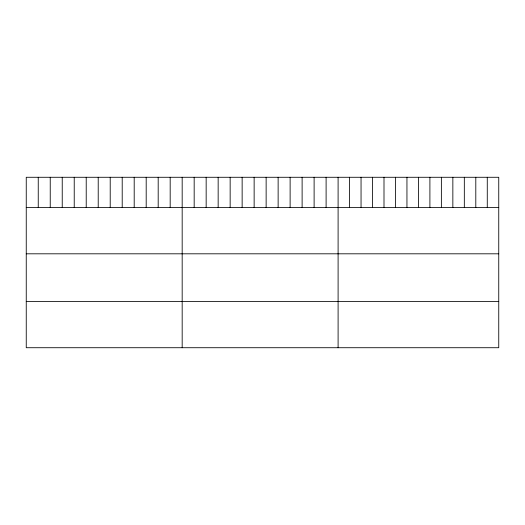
<?xml version="1.0" encoding="UTF-8"?>
<svg xmlns="http://www.w3.org/2000/svg" width="525" height="525" viewBox="0 0 525 525"><rect width="100%" height="100%" fill="white"/><g stroke="black" fill="none" stroke-linecap="round" stroke-linejoin="round"><path stroke-width="0.79" d="M498.75 207.559L498.75 347.721L26.25 347.721L26.25 177.279L498.75 177.279L498.75 207.559L26.25 207.559M26.25 253.811L498.75 253.811M26.25 301.468L498.75 301.468M487.272 177.279L487.272 207.559M475.801 177.279L475.801 207.559M464.323 177.279L464.323 207.559M452.852 177.279L452.852 207.559M441.374 177.279L441.374 207.559M429.903 177.279L429.903 207.559M418.425 177.279L418.425 207.559M406.947 177.279L406.947 207.559M395.476 177.279L395.476 207.559M383.998 177.279L383.998 207.559M372.527 177.279L372.527 207.559M361.049 177.279L361.049 207.559M349.578 177.279L349.578 207.559M338.1 177.279L338.1 347.721M326.104 177.279L326.104 207.559M314.114 177.279L314.114 207.559M302.118 177.279L302.118 207.559M290.122 177.279L290.122 207.559M278.132 177.279L278.132 207.559M266.136 177.279L266.136 207.559M254.139 177.279L254.139 207.559M242.143 177.279L242.143 207.559M230.153 177.279L230.153 207.559M218.157 177.279L218.157 207.559M206.161 177.279L206.161 207.559M194.171 177.279L194.171 207.559M182.175 177.279L182.175 347.721M170.179 177.279L170.179 207.559M158.189 177.279L158.189 207.559M146.193 177.279L146.193 207.559M134.197 177.279L134.197 207.559M122.207 177.279L122.207 207.559M110.211 177.279L110.211 207.559M98.214 177.279L98.214 207.559M86.218 177.279L86.218 207.559M74.228 177.279L74.228 207.559M62.232 177.279L62.232 207.559M50.236 177.279L50.236 207.559M38.246 177.279L38.246 207.559"/></g></svg>
